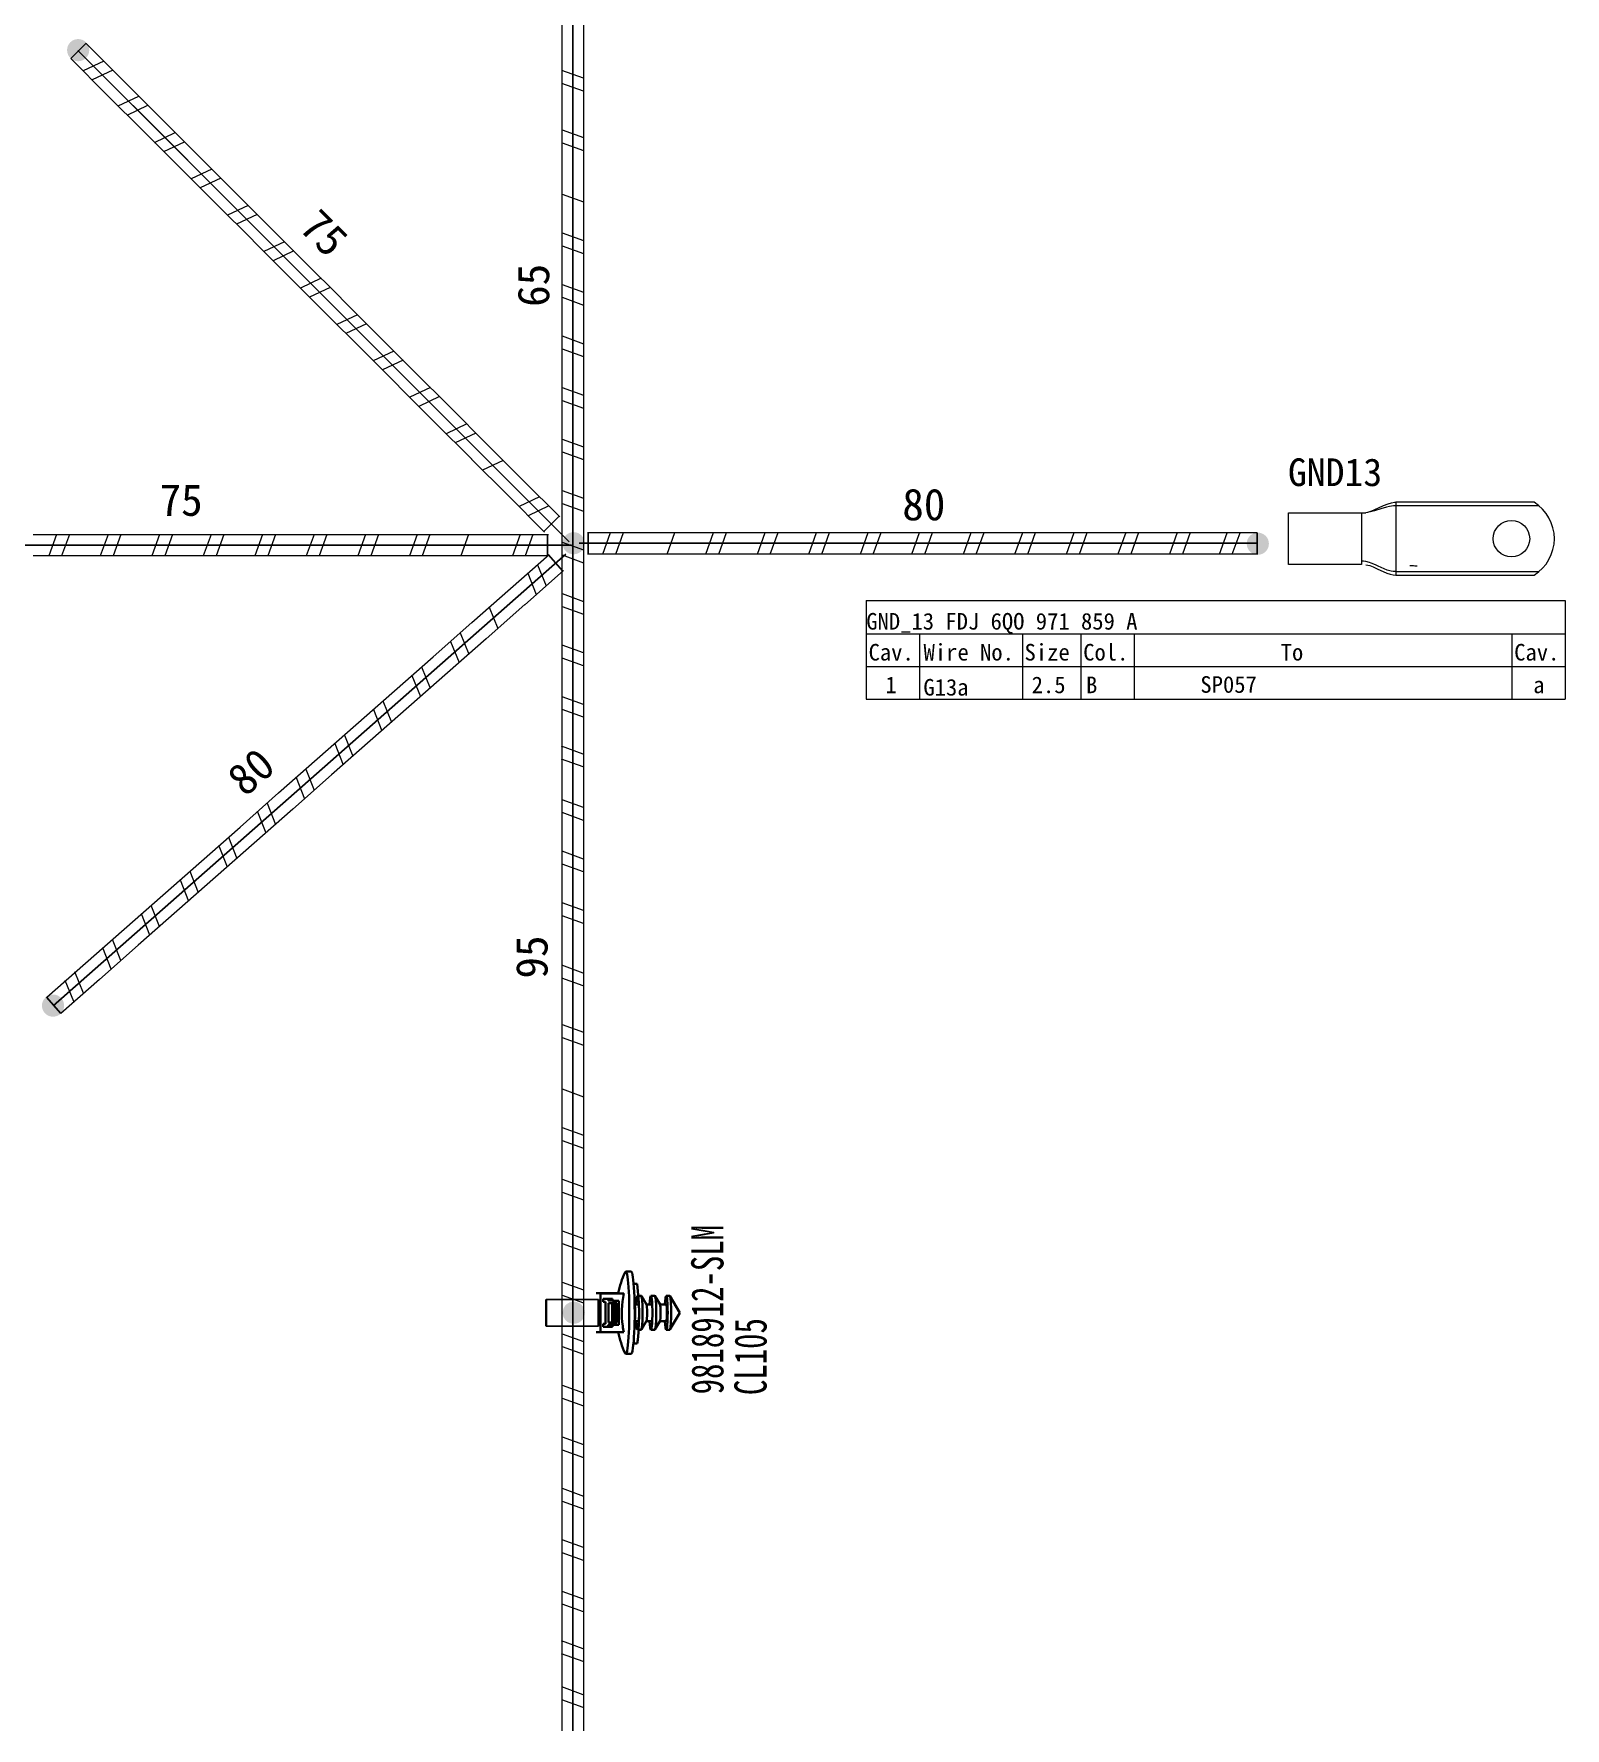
# Model space of a CAD drawing. Header units: millimetres. Extents: x 17 to 3784, y 12 to 1382.
# Drawn here: x 1475.7 to 1545.7, y 964.8 to 1042.2 of the extents above; entities that cross this region are included whole.
import ezdxf

# ---------------------------------------------------------------- set-up
doc = ezdxf.new("R2010")
doc.units = ezdxf.units.MM
doc.layers.add('ENT', color=7, linetype='Continuous', lineweight=18)
doc.layers.add('粗实线层', color=7, linetype='Continuous', lineweight=35)
doc.styles.add('FangSong_GB2312_Style', font='simfang.ttf')
doc.styles.add('foton', font='', dxfattribs={"width": 0.7})
doc.styles.get('foton').set_extended_font_data('宋体')

msp = doc.modelspace()

# ---------------------------------------------------------------- hatches: boundary and pattern name
h = msp.add_hatch(color=0)
edge = h.paths.add_edge_path(flags=0)
edge.add_arc((1477.768, 1041.487), 0.507, 135.02247, 495.02247)
h = msp.add_hatch(color=0)
edge = h.paths.add_edge_path(flags=0)
edge.add_arc((1500.413, 1018.959), 0.507, 180, 540)
h = msp.add_hatch(color=0)
edge = h.paths.add_edge_path(flags=0)
edge.add_arc((1531.686, 1018.936), 0.507, 360, 720)
h = msp.add_hatch(color=0)
edge = h.paths.add_edge_path(flags=0)
edge.add_arc((1476.619, 997.832), 0.507, 221.38244, 581.38244)
h = msp.add_hatch(color=0)
edge = h.paths.add_edge_path(flags=0)
edge.add_arc((1500.421, 983.8), 0.507, 180, 540)

# ---------------------------------------------------------------- linework, layer by layer
for p, q in [((1478.133, 1041.809), (1477.434, 1041.109)), ((1476.321, 998.218), (1476.975, 997.475))]:
    msp.add_line(p, q)
at = {"color": 0}
for p, q in [((1499.755, 1020.192), (1499.07, 1019.506)), ((1499.226, 1019.364), (1499.226, 1018.395)), ((1501.081, 1018.459), (1501.081, 1019.428)), ((1531.655, 1018.45), (1531.655, 1019.44)), ((1499.267, 1018.423), (1499.908, 1017.696)), ((1499.158, 984.408), (1501.548, 984.408)), ((1499.158, 983.186), (1501.548, 983.189))]:
    msp.add_line(p, q, dxfattribs=at)
at = {"color": 0, "lineweight": 35, "ltscale": 0.027679}
for p, q in [((1502.795, 985.682), (1503.041, 985.682)), ((1502.795, 981.917), (1503.041, 981.917))]:
    msp.add_line(p, q, dxfattribs=at)
at = {"color": 0, "lineweight": 35, "ltscale": 0.021804}
for p, q in [((1501.635, 984.681), (1501.442, 984.69)), ((1501.994, 984.357), (1502.187, 984.349)), ((1501.993, 983.161), (1502.186, 983.153)), ((1501.994, 983.25), (1502.187, 983.242)), ((1502.28, 983.25), (1502.473, 983.242)), ((1501.635, 982.909), (1501.442, 982.918))]:
    msp.add_line(p, q, dxfattribs=at)
at = {"color": 0, "lineweight": 35, "ltscale": 0.113794}
msp.add_line((1502.451, 984.69), (1501.442, 984.69), dxfattribs=at)
at = {"color": 0, "lineweight": 35, "ltscale": 0.120856}
for p, q in [((1501.635, 984.681), (1502.706, 984.681)), ((1501.635, 982.909), (1502.706, 982.909))]:
    msp.add_line(p, q, dxfattribs=at)
at = {"color": 0, "lineweight": 35, "ltscale": 0.199999}
msp.add_line((1501.635, 982.909), (1501.635, 984.681), dxfattribs=at)
at = {"color": 0, "lineweight": 35, "ltscale": 0.137499}
for p, q in [((1499.158, 983.186), (1499.158, 984.408)), ((1501.548, 983.189), (1501.548, 984.408))]:
    msp.add_line(p, q, dxfattribs=at)
at = {"color": 0, "lineweight": 35, "ltscale": 0.015}
msp.add_line((1501.768, 984.438), (1501.768, 984.305), dxfattribs=at)
at = {"color": 0, "lineweight": 35, "ltscale": 0.047321}
for p, q in [((1502.187, 984.438), (1501.768, 984.438)), ((1502.186, 983.153), (1501.767, 983.153))]:
    msp.add_line(p, q, dxfattribs=at)
at = {"color": 0, "lineweight": 35, "ltscale": 0.012463}
msp.add_line((1501.768, 984.309), (1501.878, 984.305), dxfattribs=at)
at = {"color": 0, "lineweight": 35, "ltscale": 0.012451}
for p, q in [((1501.768, 984.305), (1501.878, 984.305)), ((1502.202, 984.238), (1502.313, 984.238)), ((1501.767, 983.286), (1501.878, 983.286)), ((1502.202, 983.352), (1502.312, 983.352))]:
    msp.add_line(p, q, dxfattribs=at)
at = {"color": 0, "lineweight": 35, "ltscale": 0.114999}
msp.add_line((1501.878, 984.305), (1501.878, 983.286), dxfattribs=at)
at = {"color": 0, "lineweight": 35, "ltscale": 0.009064}
msp.add_line((1501.994, 984.357), (1501.994, 984.438), dxfattribs=at)
at = {"color": 0, "lineweight": 35, "ltscale": 0.1}
for p, q in [((1502.002, 983.353), (1502.003, 984.239)), ((1502.396, 983.356), (1502.396, 984.242))]:
    msp.add_line(p, q, dxfattribs=at)
at = {"color": 0, "lineweight": 35, "ltscale": 0.018183}
msp.add_line((1502.164, 984.239), (1502.003, 984.239), dxfattribs=at)
at = {"color": 0, "lineweight": 35, "ltscale": 0.000439867}
msp.add_line((1502.003, 984.239), (1502.006, 984.238), dxfattribs=at)
at = {"color": 0, "lineweight": 35, "ltscale": 0.019922}
for p, q in [((1502.006, 984.238), (1502.183, 984.238)), ((1502.006, 983.352), (1502.183, 983.352))]:
    msp.add_line(p, q, dxfattribs=at)
at = {"color": 0, "lineweight": 35, "ltscale": 0.099999}
for p, q in [((1502.006, 983.352), (1502.006, 984.238)), ((1502.183, 983.352), (1502.183, 984.238))]:
    msp.add_line(p, q, dxfattribs=at)
at = {"color": 0, "lineweight": 35, "ltscale": 0.002853}
msp.add_line((1502.138, 984.24), (1502.164, 984.239), dxfattribs=at)
at = {"color": 0, "lineweight": 35, "ltscale": 0.023842}
msp.add_line((1502.358, 984.243), (1502.147, 984.241), dxfattribs=at)
at = {"color": 0, "lineweight": 35, "ltscale": 0.002181}
for p, q in [((1502.183, 984.238), (1502.202, 984.238)), ((1502.183, 983.352), (1502.202, 983.352))]:
    msp.add_line(p, q, dxfattribs=at)
at = {"color": 0, "lineweight": 35, "ltscale": 0.010001}
for p, q in [((1502.187, 984.349), (1502.187, 984.438)), ((1502.186, 983.153), (1502.187, 983.242))]:
    msp.add_line(p, q, dxfattribs=at)
at = {"color": 0, "lineweight": 35, "ltscale": 0.032379}
msp.add_line((1502.474, 984.349), (1502.187, 984.349), dxfattribs=at)
at = {"color": 0, "lineweight": 35, "ltscale": 0.099998}
for p, q in [((1502.202, 983.352), (1502.202, 984.238)), ((1502.312, 983.352), (1502.313, 984.238))]:
    msp.add_line(p, q, dxfattribs=at)
at = {"color": 0, "lineweight": 35, "ltscale": 0.012045}
msp.add_line((1502.281, 984.349), (1502.281, 984.242), dxfattribs=at)
at = {"color": 0, "lineweight": 35, "ltscale": 0.001513}
msp.add_line((1502.313, 984.238), (1502.299, 984.24), dxfattribs=at)
at = {"color": 0, "lineweight": 35, "ltscale": 0.010273}
msp.add_line((1502.305, 984.24), (1502.396, 984.242), dxfattribs=at)
at = {"color": 0, "lineweight": 35, "ltscale": 0.004356}
msp.add_line((1502.396, 984.242), (1502.358, 984.243), dxfattribs=at)
at = {"color": 0, "lineweight": 35, "ltscale": 0.124999}
msp.add_line((1502.474, 984.349), (1502.473, 983.242), dxfattribs=at)
at = {"color": 0, "lineweight": 35, "ltscale": 0.02207}
for p, q in [((1503.397, 984.18), (1503.201, 984.18)), ((1503.397, 983.419), (1503.201, 983.419))]:
    msp.add_line(p, q, dxfattribs=at)
at = {"color": 0, "lineweight": 35, "ltscale": 0.018536}
msp.add_line((1503.502, 984.575), (1503.338, 984.575), dxfattribs=at)
at = {"color": 0, "lineweight": 35, "ltscale": 0.051178}
msp.add_line((1503.743, 984.176), (1503.512, 984.566), dxfattribs=at)
at = {"color": 0, "lineweight": 35, "ltscale": 0.029858}
for p, q in [((1504.005, 984.18), (1503.741, 984.18)), ((1504.005, 983.419), (1503.741, 983.419))]:
    msp.add_line(p, q, dxfattribs=at)
at = {"color": 0, "lineweight": 35, "ltscale": 0.019769}
for p, q in [((1504.122, 984.575), (1503.946, 984.575)), ((1504.122, 983.024), (1503.946, 983.024))]:
    msp.add_line(p, q, dxfattribs=at)
at = {"color": 0, "lineweight": 35, "ltscale": 0.051179}
for p, q in [((1504.362, 984.176), (1504.131, 984.566)), ((1504.362, 983.423), (1504.131, 983.032))]:
    msp.add_line(p, q, dxfattribs=at)
at = {"color": 0, "lineweight": 35, "ltscale": 0.032245}
for p, q in [((1504.646, 984.18), (1504.36, 984.18)), ((1504.646, 983.419), (1504.36, 983.419))]:
    msp.add_line(p, q, dxfattribs=at)
at = {"color": 0, "lineweight": 35, "ltscale": 0.017883}
for p, q in [((1504.804, 984.575), (1504.646, 984.575)), ((1504.804, 983.024), (1504.646, 983.024))]:
    msp.add_line(p, q, dxfattribs=at)
at = {"color": 0, "lineweight": 35, "ltscale": 0.10061}
msp.add_line((1505.268, 983.799), (1504.814, 984.566), dxfattribs=at)
at = {"color": 0, "lineweight": 35, "ltscale": 0.014999}
msp.add_line((1501.767, 983.286), (1501.767, 983.153), dxfattribs=at)
at = {"color": 0, "lineweight": 35, "ltscale": 0.025537}
msp.add_line((1501.993, 983.161), (1501.767, 983.161), dxfattribs=at)
at = {"color": 0, "lineweight": 35, "ltscale": 0.01}
msp.add_line((1501.993, 983.161), (1501.994, 983.25), dxfattribs=at)
at = {"color": 0, "lineweight": 35, "ltscale": 0.032373}
for p, q in [((1502.28, 983.25), (1501.994, 983.25)), ((1502.473, 983.242), (1502.187, 983.242))]:
    msp.add_line(p, q, dxfattribs=at)
at = {"color": 0, "lineweight": 35, "ltscale": 0.000439834}
msp.add_line((1502.002, 983.353), (1502.006, 983.352), dxfattribs=at)
at = {"color": 0, "lineweight": 35, "ltscale": 0.01149}
msp.add_line((1502.28, 983.352), (1502.28, 983.25), dxfattribs=at)
at = {"color": 0, "lineweight": 35, "ltscale": 0.009468}
msp.add_line((1502.312, 983.354), (1502.396, 983.356), dxfattribs=at)
at = {"color": 0, "lineweight": 35, "ltscale": 0.051177}
msp.add_line((1503.743, 983.423), (1503.512, 983.032), dxfattribs=at)
at = {"color": 0, "lineweight": 35, "ltscale": 0.100609}
msp.add_line((1505.268, 983.799), (1504.814, 983.032), dxfattribs=at)
at = {"color": 0, "lineweight": 35, "ltscale": 0.01853}
msp.add_line((1503.502, 983.024), (1503.338, 983.024), dxfattribs=at)
at = {"color": 0, "linetype": 'Continuous', "lineweight": 25}
for points in [[(1500.379, 1055.892), (1500.379, 1038.552)], [(1500.204, 1019.018), (1477.757, 1041.473)], [(1500.379, 1014.256), (1500.379, 1038.552)], [(1474.966, 1018.869), (1500.315, 1018.869)], [(1500.664, 1018.954), (1531.683, 1018.954)], [(1500.056, 1018.459), (1476.633, 997.821)], [(1500.377, 1015.013), (1500.377, 997.673)], [(1500.377, 973.377), (1500.377, 997.673)], [(1500.378, 982.04), (1500.378, 964.7)], [(1500.377, 974.136), (1500.377, 967.034)]]:
    msp.add_lwpolyline(points, dxfattribs=at)
at = {"color": 0, "linetype": 'Continuous', "lineweight": 13}
for points in [[(1500.379, 1055.883), (1500.379, 1038.552)], [(1500.379, 1038.552), (1500.379, 1015.041)], [(1533.086, 1020.342), (1536.418, 1020.342), (1536.418, 1017.989), (1533.086, 1017.989), (1533.086, 1020.342)], [(1536.55, 1020.347), (1536.712, 1020.37), (1536.855, 1020.416), (1537.002, 1020.488), (1537.426, 1020.681), (1537.649, 1020.765), (1537.797, 1020.81), (1537.935, 1020.83), (1537.987, 1020.832)], [(1537.987, 1020.666), (1537.884, 1020.662), (1537.705, 1020.64), (1537.561, 1020.61), (1537.302, 1020.535), (1537.021, 1020.446), (1536.83, 1020.393), (1536.76, 1020.378), (1536.617, 1020.354)], [(1544.312, 1020.832), (1537.987, 1020.832), (1537.987, 1017.499), (1544.312, 1017.499)], [(1544.542, 1020.666), (1537.987, 1020.666)], [(1500.315, 1018.869), (1475.751, 1018.869)], [(1524.59, 1018.954), (1531.683, 1018.954)], [(1537.987, 1017.666), (1537.879, 1017.672), (1537.775, 1017.687), (1537.597, 1017.735), (1537.454, 1017.788), (1537.187, 1017.909), (1537.064, 1017.966), (1536.861, 1018.05), (1536.789, 1018.075), (1536.619, 1018.118), (1536.52, 1018.133), (1536.418, 1018.138)], [(1536.618, 1017.978), (1536.799, 1017.94), (1536.966, 1017.879), (1537.145, 1017.791), (1537.582, 1017.597), (1537.737, 1017.54), (1537.88, 1017.507), (1537.987, 1017.499)], [(1537.987, 1017.666), (1544.542, 1017.666)], [(1513.79, 1016.342), (1545.732, 1016.342)], [(1513.79, 1016.342), (1513.79, 1011.829)], [(1545.732, 1016.342), (1545.732, 1011.829)], [(1500.377, 1015.004), (1500.377, 997.673)], [(1513.79, 1014.812), (1545.732, 1014.812)], [(1516.223, 1014.812), (1516.223, 1011.829)], [(1520.932, 1014.812), (1520.932, 1011.829)], [(1523.601, 1014.812), (1523.601, 1011.829)], [(1526.034, 1014.812), (1526.034, 1011.829)], [(1543.299, 1014.812), (1543.299, 1011.829)], [(1513.79, 1013.321), (1545.732, 1013.321)], [(1513.79, 1011.829), (1545.732, 1011.829)], [(1500.377, 997.673), (1500.377, 974.162)], [(1500.378, 982.031), (1500.378, 964.7)], [(1500.377, 974.127), (1500.377, 967.034)]]:
    msp.add_lwpolyline(points, dxfattribs=at)
at = {"color": 0, "linetype": 'Continuous', "lineweight": 0}
for points in [[(1499.889, 1040.752), (1499.889, 1044.114)], [(1500.87, 1044.114), (1500.87, 1040.671)], [(1500.858, 1040.201), (1499.877, 1040.554)], [(1499.889, 1038.552), (1499.889, 1040.906)], [(1500.87, 1040.906), (1500.87, 1038.552)], [(1500.858, 1039.612), (1499.877, 1039.965)], [(1499.89, 1036.198), (1499.889, 1038.552)], [(1500.869, 1038.552), (1500.87, 1036.198)], [(1499.889, 1037.846), (1500.87, 1037.494)], [(1499.889, 1037.257), (1500.87, 1036.904)], [(1499.89, 1033.843), (1499.889, 1036.198)], [(1500.869, 1036.198), (1500.87, 1033.843)], [(1499.889, 1034.903), (1500.87, 1034.55)], [(1499.89, 1031.489), (1499.889, 1033.843)], [(1500.869, 1033.843), (1500.87, 1031.489)], [(1499.889, 1033.137), (1500.87, 1032.784)], [(1499.889, 1032.548), (1500.87, 1032.195)], [(1499.89, 1029.135), (1499.889, 1031.489)], [(1500.869, 1031.489), (1500.87, 1029.135)], [(1499.889, 1030.783), (1500.87, 1030.429)], [(1499.889, 1030.194), (1500.87, 1029.841)], [(1499.89, 1026.78), (1499.889, 1029.135)], [(1500.869, 1029.135), (1500.87, 1026.78)], [(1491.449, 1028.483), (1493.115, 1026.82)], [(1499.889, 1028.428), (1500.87, 1028.075)], [(1492.423, 1026.127), (1490.757, 1027.79)], [(1492.199, 1027.735), (1491.256, 1027.291)], [(1492.616, 1027.319), (1491.673, 1026.875)], [(1499.889, 1027.84), (1500.87, 1027.486)], [(1493.115, 1026.819), (1494.781, 1025.156)], [(1499.89, 1024.426), (1499.889, 1026.78)], [(1500.869, 1026.78), (1500.87, 1024.426)], [(1494.088, 1024.463), (1492.422, 1026.126)], [(1493.865, 1026.071), (1492.922, 1025.627)], [(1499.889, 1026.074), (1500.87, 1025.721)], [(1494.281, 1025.655), (1493.338, 1025.211)], [(1494.78, 1025.155), (1496.446, 1023.492)], [(1499.889, 1025.485), (1500.87, 1025.132)], [(1495.754, 1022.798), (1494.087, 1024.462)], [(1495.53, 1024.407), (1494.587, 1023.962)], [(1499.89, 1022.071), (1499.889, 1024.426)], [(1500.869, 1024.426), (1500.87, 1022.071)], [(1495.947, 1023.991), (1495.003, 1023.546)], [(1496.445, 1023.491), (1498.112, 1021.827)], [(1499.889, 1023.72), (1500.87, 1023.366)], [(1497.419, 1021.134), (1495.753, 1022.798)], [(1497.196, 1022.743), (1496.253, 1022.298)], [(1499.889, 1023.131), (1500.87, 1022.778)], [(1498.111, 1021.827), (1499.777, 1020.163)], [(1499.89, 1019.717), (1499.889, 1022.071)], [(1500.869, 1022.071), (1500.87, 1019.717)], [(1499.085, 1019.47), (1497.418, 1021.133)], [(1498.861, 1021.079), (1497.918, 1020.634)], [(1499.889, 1021.365), (1500.87, 1021.012)], [(1499.278, 1020.663), (1498.335, 1020.217)], [(1499.889, 1020.777), (1500.87, 1020.423)], [(1499.89, 1017.363), (1499.889, 1019.717)], [(1500.869, 1019.717), (1500.87, 1017.363)], [(1489.844, 1019.359), (1492.199, 1019.36)], [(1492.199, 1019.359), (1494.553, 1019.36)], [(1493.258, 1019.36), (1492.905, 1018.379)], [(1493.847, 1019.36), (1493.494, 1018.379)], [(1494.553, 1019.359), (1496.908, 1019.36)], [(1495.613, 1019.36), (1495.259, 1018.379)], [(1496.908, 1019.359), (1499.262, 1019.36)], [(1497.967, 1019.36), (1497.614, 1018.379)], [(1498.556, 1019.36), (1498.204, 1018.379)], [(1499.889, 1019.011), (1500.87, 1018.658)], [(1501.045, 1019.443), (1503.399, 1019.444)], [(1501.751, 1018.463), (1502.103, 1019.444)], [(1502.34, 1018.463), (1502.693, 1019.444)], [(1503.399, 1019.443), (1505.753, 1019.444)], [(1504.694, 1018.463), (1505.047, 1019.444)], [(1505.753, 1019.443), (1508.108, 1019.444)], [(1506.46, 1018.463), (1506.813, 1019.444)], [(1507.048, 1018.463), (1507.401, 1019.444)], [(1508.108, 1019.443), (1510.462, 1019.444)], [(1508.814, 1018.463), (1509.167, 1019.444)], [(1509.403, 1018.463), (1509.756, 1019.444)], [(1510.462, 1019.443), (1512.816, 1019.444)], [(1511.168, 1018.463), (1511.522, 1019.444)], [(1511.757, 1018.463), (1512.11, 1019.444)], [(1512.816, 1019.443), (1515.171, 1019.444)], [(1513.523, 1018.463), (1513.876, 1019.444)], [(1514.111, 1018.463), (1514.464, 1019.444)], [(1515.171, 1019.443), (1517.525, 1019.444)], [(1515.877, 1018.463), (1516.23, 1019.444)], [(1516.466, 1018.463), (1516.819, 1019.444)], [(1517.525, 1019.443), (1519.879, 1019.444)], [(1518.231, 1018.463), (1518.585, 1019.444)], [(1518.82, 1018.463), (1519.173, 1019.444)], [(1519.879, 1019.443), (1522.234, 1019.444)], [(1520.586, 1018.463), (1520.939, 1019.444)], [(1521.174, 1018.463), (1521.528, 1019.444)], [(1522.234, 1019.443), (1524.588, 1019.444)], [(1522.94, 1018.463), (1523.293, 1019.444)], [(1523.529, 1018.463), (1523.882, 1019.444)], [(1524.587, 1019.444), (1526.942, 1019.444)], [(1525.647, 1019.444), (1525.294, 1018.463)], [(1526.235, 1019.444), (1525.882, 1018.463)], [(1526.942, 1019.444), (1529.296, 1019.444)], [(1528.001, 1019.444), (1527.648, 1018.463)], [(1528.59, 1019.444), (1528.237, 1018.463)], [(1529.296, 1019.444), (1531.65, 1019.444)], [(1530.268, 1019.425), (1529.915, 1018.444)], [(1530.857, 1019.425), (1530.503, 1018.444)], [(1492.199, 1018.38), (1489.844, 1018.379)], [(1494.553, 1018.38), (1492.199, 1018.379)], [(1496.908, 1018.38), (1494.553, 1018.379)], [(1499.262, 1018.38), (1496.908, 1018.379)], [(1497.531, 1016.886), (1499.297, 1018.444)], [(1498.767, 1017.977), (1499.152, 1017.008)], [(1499.889, 1018.422), (1500.87, 1018.069)], [(1503.399, 1018.465), (1501.045, 1018.463)], [(1505.753, 1018.465), (1503.399, 1018.463)], [(1508.108, 1018.465), (1505.753, 1018.463)], [(1510.462, 1018.465), (1508.108, 1018.463)], [(1512.816, 1018.465), (1510.462, 1018.463)], [(1515.171, 1018.465), (1512.816, 1018.463)], [(1517.525, 1018.465), (1515.171, 1018.463)], [(1519.879, 1018.465), (1517.525, 1018.463)], [(1522.234, 1018.465), (1519.879, 1018.463)], [(1524.588, 1018.465), (1522.234, 1018.463)], [(1526.942, 1018.463), (1524.587, 1018.463)], [(1529.296, 1018.463), (1526.942, 1018.463)], [(1531.65, 1018.463), (1529.296, 1018.463)], [(1499.945, 1017.708), (1498.179, 1016.151)], [(1498.326, 1017.587), (1498.709, 1016.618)], [(1499.89, 1015.008), (1499.889, 1017.363)], [(1500.869, 1017.363), (1500.87, 1015.008)], [(1495.765, 1015.33), (1497.531, 1016.887)], [(1499.889, 1016.656), (1500.87, 1016.303)], [(1498.178, 1016.152), (1496.413, 1014.595)], [(1496.559, 1016.031), (1496.943, 1015.062)], [(1499.889, 1016.068), (1500.87, 1015.715)], [(1493.998, 1013.773), (1495.764, 1015.331)], [(1495.234, 1014.864), (1495.618, 1013.894)], [(1499.886, 1012.652), (1499.886, 1015.007)], [(1500.867, 1015.007), (1500.867, 1012.652)], [(1496.412, 1014.596), (1494.646, 1013.038)], [(1494.793, 1014.475), (1495.176, 1013.505)], [(1500.867, 1013.947), (1499.886, 1014.3)], [(1492.232, 1012.217), (1493.998, 1013.774)], [(1493.468, 1013.307), (1493.851, 1012.338)], [(1500.867, 1013.359), (1499.886, 1013.712)], [(1494.645, 1013.039), (1492.88, 1011.482)], [(1493.026, 1012.918), (1493.41, 1011.949)], [(1499.886, 1010.298), (1499.886, 1012.652)], [(1500.867, 1012.652), (1500.867, 1010.298)], [(1490.465, 1010.66), (1492.231, 1012.218)], [(1500.867, 1011.593), (1499.886, 1011.946)], [(1492.879, 1011.483), (1491.113, 1009.925)], [(1500.867, 1011.004), (1499.886, 1011.358)], [(1499.886, 1007.944), (1499.886, 1010.298)], [(1500.867, 1010.298), (1500.867, 1007.944)], [(1500.848, 1009.326), (1499.867, 1009.679)], [(1500.848, 1008.738), (1499.867, 1009.091)], [(1499.886, 1005.589), (1499.886, 1007.944)], [(1500.867, 1007.944), (1500.867, 1005.589)], [(1500.867, 1006.884), (1499.886, 1007.237)], [(1500.867, 1006.296), (1499.886, 1006.649)], [(1499.886, 1003.235), (1499.886, 1005.589)], [(1500.867, 1005.589), (1500.867, 1003.235)], [(1500.867, 1004.53), (1499.886, 1004.883)], [(1500.867, 1003.941), (1499.886, 1004.294)], [(1499.886, 999.873), (1499.886, 1003.235)], [(1500.867, 1003.235), (1500.867, 999.792)], [(1500.867, 1002.176), (1499.886, 1002.529)], [(1500.867, 1001.587), (1499.886, 1001.94)], [(1500.855, 999.322), (1499.874, 999.675)], [(1499.886, 997.673), (1499.886, 1000.027)], [(1500.867, 1000.027), (1500.867, 997.673)], [(1500.855, 998.733), (1499.874, 999.086)], [(1499.888, 995.318), (1499.886, 997.673)], [(1500.866, 997.673), (1500.867, 995.318)], [(1499.886, 996.967), (1500.867, 996.615)], [(1499.886, 996.378), (1500.867, 996.025)], [(1499.888, 992.964), (1499.886, 995.318)], [(1500.866, 995.318), (1500.867, 992.964)], [(1499.886, 994.024), (1500.867, 993.67)], [(1499.888, 990.61), (1499.886, 992.964)], [(1500.866, 992.964), (1500.867, 990.61)], [(1499.886, 992.258), (1500.867, 991.905)], [(1499.886, 991.669), (1500.867, 991.316)], [(1499.888, 988.255), (1499.886, 990.61)], [(1500.866, 990.61), (1500.867, 988.255)], [(1499.886, 989.903), (1500.867, 989.55)], [(1499.886, 989.315), (1500.867, 988.962)], [(1499.888, 985.901), (1499.886, 988.255)], [(1500.866, 988.255), (1500.867, 985.901)], [(1499.886, 987.549), (1500.867, 987.196)], [(1499.886, 986.961), (1500.867, 986.607)], [(1499.888, 983.547), (1499.886, 985.901)], [(1500.866, 985.901), (1500.867, 983.547)], [(1499.886, 985.195), (1500.867, 984.842)], [(1499.886, 984.606), (1500.867, 984.253)], [(1499.888, 981.192), (1499.886, 983.547)], [(1500.866, 983.547), (1500.867, 981.192)], [(1499.886, 982.84), (1500.867, 982.487)], [(1499.886, 982.252), (1500.867, 981.899)], [(1499.888, 978.838), (1499.886, 981.192)], [(1500.866, 981.192), (1500.867, 978.838)], [(1499.886, 980.486), (1500.867, 980.133)], [(1499.886, 979.897), (1500.867, 979.544)], [(1499.888, 976.484), (1499.886, 978.838)], [(1500.866, 978.838), (1500.867, 976.484)], [(1499.886, 978.132), (1500.867, 977.779)], [(1499.886, 977.543), (1500.867, 977.19)], [(1499.888, 974.129), (1499.886, 976.484)], [(1500.866, 976.484), (1500.867, 974.129)], [(1499.886, 975.777), (1500.867, 975.424)], [(1499.886, 975.189), (1500.867, 974.836)], [(1499.886, 971.776), (1499.886, 974.13)], [(1500.867, 974.13), (1500.867, 971.776)], [(1500.867, 973.071), (1499.886, 973.424)], [(1500.867, 972.482), (1499.886, 972.835)], [(1499.886, 969.421), (1499.886, 971.776)], [(1500.867, 971.776), (1500.867, 969.421)], [(1500.867, 970.716), (1499.886, 971.069)], [(1500.867, 970.128), (1499.886, 970.481)], [(1499.886, 967.067), (1499.886, 969.421)], [(1500.867, 969.421), (1500.867, 967.067)], [(1500.848, 968.45), (1499.867, 968.803)], [(1500.848, 967.861), (1499.867, 968.214)], [(1499.888, 964.7), (1499.888, 967.054)], [(1500.869, 967.054), (1500.869, 964.7)], [(1500.856, 966.348), (1499.875, 966.702)], [(1500.856, 965.76), (1499.875, 966.113)]]:
    msp.add_lwpolyline(points, dxfattribs=at)
at = {"color": 7, "linetype": 'Continuous', "lineweight": 13}
for points in [[(1482.775, 1036.459), (1477.757, 1041.473)], [(1481.955, 1002.51), (1476.633, 997.821)]]:
    msp.add_lwpolyline(points, dxfattribs=at)
at = {"color": 7, "linetype": 'Continuous', "lineweight": 0}
for points in [[(1478.127, 1041.796), (1479.793, 1040.132)], [(1479.099, 1039.438), (1477.434, 1041.102)], [(1478.009, 1040.555), (1478.952, 1040.999)], [(1478.425, 1040.139), (1479.369, 1040.583)], [(1479.793, 1040.132), (1481.458, 1038.468)], [(1480.765, 1037.774), (1479.099, 1039.438)], [(1479.599, 1038.939), (1480.542, 1039.383)], [(1480.015, 1038.523), (1480.958, 1038.967)], [(1481.458, 1038.468), (1483.123, 1036.804)], [(1482.43, 1036.11), (1480.765, 1037.774)], [(1481.264, 1037.275), (1482.207, 1037.719)], [(1481.681, 1036.859), (1482.624, 1037.303)], [(1483.122, 1036.804), (1484.788, 1035.14)], [(1484.096, 1034.447), (1482.429, 1036.111)], [(1483.872, 1036.056), (1482.929, 1035.611)], [(1484.289, 1035.64), (1483.345, 1035.195)], [(1484.787, 1035.14), (1486.454, 1033.476)], [(1485.761, 1032.783), (1484.095, 1034.446)], [(1485.538, 1034.392), (1484.595, 1033.947)], [(1485.954, 1033.976), (1485.011, 1033.531)], [(1486.453, 1033.475), (1488.119, 1031.812)], [(1487.427, 1031.119), (1485.76, 1032.782)], [(1487.203, 1032.727), (1486.26, 1032.283)], [(1487.619, 1032.311), (1486.676, 1031.867)], [(1489.092, 1029.455), (1487.426, 1031.118)], [(1488.118, 1031.811), (1489.785, 1030.148)], [(1488.869, 1031.063), (1487.925, 1030.619)], [(1489.285, 1030.647), (1488.342, 1030.203)], [(1489.784, 1030.147), (1491.45, 1028.484)], [(1490.757, 1027.791), (1489.091, 1029.454)], [(1490.534, 1029.399), (1489.591, 1028.955)], [(1490.95, 1028.983), (1490.007, 1028.539)], [(1475.718, 1019.359), (1478.073, 1019.36)], [(1476.778, 1019.36), (1476.425, 1018.379)], [(1477.366, 1019.36), (1477.013, 1018.379)], [(1478.073, 1019.359), (1480.427, 1019.36)], [(1479.132, 1019.36), (1478.779, 1018.379)], [(1479.721, 1019.36), (1479.368, 1018.379)], [(1480.427, 1019.359), (1482.781, 1019.36)], [(1481.487, 1019.36), (1481.133, 1018.379)], [(1482.075, 1019.36), (1481.722, 1018.379)], [(1482.781, 1019.359), (1485.136, 1019.36)], [(1483.841, 1019.36), (1483.488, 1018.379)], [(1484.429, 1019.36), (1484.076, 1018.379)], [(1485.136, 1019.359), (1487.49, 1019.36)], [(1486.195, 1019.36), (1485.842, 1018.379)], [(1486.784, 1019.36), (1486.431, 1018.379)], [(1487.49, 1019.359), (1489.844, 1019.36)], [(1488.55, 1019.36), (1488.196, 1018.379)], [(1489.138, 1019.36), (1488.785, 1018.379)], [(1490.904, 1019.36), (1490.551, 1018.379)], [(1491.493, 1019.36), (1491.139, 1018.379)], [(1478.073, 1018.38), (1475.718, 1018.379)], [(1480.427, 1018.38), (1478.073, 1018.379)], [(1482.781, 1018.38), (1480.427, 1018.379)], [(1485.136, 1018.38), (1482.781, 1018.379)], [(1487.49, 1018.38), (1485.136, 1018.379)], [(1489.844, 1018.38), (1487.49, 1018.379)], [(1491.701, 1011.751), (1492.085, 1010.781)], [(1491.26, 1011.362), (1491.643, 1010.392)], [(1488.699, 1009.104), (1490.465, 1010.661)], [(1491.112, 1009.926), (1489.347, 1008.369)], [(1489.493, 1009.805), (1489.877, 1008.836)], [(1489.935, 1010.194), (1490.318, 1009.225)], [(1486.932, 1007.548), (1488.698, 1009.105)], [(1489.346, 1008.37), (1487.58, 1006.813)], [(1487.727, 1008.249), (1488.11, 1007.279)], [(1488.168, 1008.638), (1488.552, 1007.669)], [(1485.166, 1005.991), (1486.932, 1007.549)], [(1487.579, 1006.813), (1485.814, 1005.256)], [(1485.96, 1006.693), (1486.344, 1005.723)], [(1486.402, 1007.082), (1486.785, 1006.112)], [(1483.399, 1004.435), (1485.165, 1005.992)], [(1485.813, 1005.257), (1484.047, 1003.7)], [(1484.194, 1005.136), (1484.577, 1004.167)], [(1484.635, 1005.525), (1485.019, 1004.556)], [(1481.633, 1002.878), (1483.399, 1004.436)], [(1484.046, 1003.701), (1482.281, 1002.143)], [(1482.427, 1003.58), (1482.811, 1002.61)], [(1482.869, 1003.969), (1483.252, 1002.999)], [(1479.866, 1001.323), (1481.633, 1002.88)], [(1482.281, 1002.144), (1480.515, 1000.587)], [(1481.045, 1001.054), (1480.661, 1002.024)], [(1481.486, 1001.443), (1481.103, 1002.413)], [(1478.1, 999.767), (1479.866, 1001.323)], [(1480.515, 1000.587), (1478.748, 999.031)], [(1479.278, 999.498), (1478.895, 1000.467)], [(1479.72, 999.887), (1479.336, 1000.857)], [(1476.333, 998.211), (1478.1, 999.767)], [(1478.006, 998.403), (1477.622, 999.373)], [(1478.748, 999.031), (1476.982, 997.475)], [(1477.564, 998.014), (1477.181, 998.984)]]:
    msp.add_lwpolyline(points, dxfattribs=at)
at = {"color": 0, "lineweight": 35}
msp.add_lwpolyline([(1502.45, 984.687), (1502.45, 984.687), (1502.451, 984.686), (1502.458, 984.686), (1502.706, 984.681)], dxfattribs=at)
at = {"color": 0, "linetype": 'Continuous', "lineweight": 13}
msp.add_circle((1543.279, 1019.166), 0.833, dxfattribs=at)
for centre, radius, start, end in [((1536.422, 1021.956), 1.615, 270, 277), ((1543.279, 1019.166), 1.961, 302, 58), ((1538.63, 1015.311), 2.616, 83, 90), ((1538.642, 1015.266), 2.658, 83, 90)]:
    msp.add_arc(centre, radius, start, end, dxfattribs=at)
at = {"color": 0, "lineweight": 35}
for centre, radius, start, end in [((1506.79, 983.799), 4.43, 155.32043, 168.44492), ((1506.919, 983.794), 4.305, 168.10641, 188.06008), ((1506.917, 983.794), 4.303, 188.06077, 191.8594), ((1506.79, 983.8), 4.43, 191.59256, 204.68064)]:
    msp.add_arc(centre, radius, start, end, dxfattribs=at)
for centre, major_axis, ratio, start_param, end_param in [((1502.795, 983.799), (0, -1.883), 0.087133, 3.141614, 3.329066), ((1502.795, 983.799), (0, -1.883), 0.087133, 1.067052, 3.141614), ((1503.041, 983.799), (0, 1.883), 0.087133, 4.208645, 6.279441), ((1503.041, 983.799), (0, -1.883), 0.087133, 3.137849, 3.141636), ((1502.359, 984.24), (-0.221, 0), 0.00373, 5.995159, 6.283185), ((1502.359, 984.24), (-0.221, 0), 0.00373, 0, 0.087245), ((1502.521, 984.24), (-0.221, 0), 0.00373, 6.048679, 6.283185), ((1503.195, 983.799), (0, -0.381), 0.087133, 0.183505, 2.958112), ((1503.338, 983.799), (0, -0.775), 0.087133, 3.141552, 4.198784), ((1503.338, 983.799), (0, -0.775), 0.087133, 2.995504, 3.141552), ((1503.338, 983.799), (0, -0.775), 0.087133, 0.14609, 2.995504), ((1503.502, 983.799), (0, -0.775), 0.087133, 2.995504, 3.141552), ((1503.502, 983.799), (0, -0.775), 0.087133, 0.14609, 2.995504), ((1503.738, 983.799), (0, -0.381), 0.087133, 0.14609, 2.995504), ((1503.946, 983.799), (0, -0.775), 0.087133, 3.141552, 4.198784), ((1503.946, 983.799), (0, -0.775), 0.087133, 2.995504, 3.141552), ((1503.946, 983.799), (0, -0.775), 0.087133, 0.14609, 2.995504), ((1504.122, 983.799), (0, -0.775), 0.087133, 2.995504, 3.141552), ((1504.122, 983.799), (0, -0.775), 0.087133, 0.14609, 2.995504), ((1504.358, 983.799), (0, -0.381), 0.087133, 0.14609, 2.995504), ((1504.646, 983.799), (0, -0.775), 0.087133, 3.141552, 4.198784), ((1504.646, 983.799), (0, -0.775), 0.087133, 6.283145, 9.424737), ((1504.646, 983.799), (0, -0.381), 0.087133, 1.067052, 3.141552), ((1504.804, 983.799), (0, -0.775), 0.087133, 2.995504, 3.141552), ((1504.804, 983.799), (0, -0.775), 0.087133, 0.14609, 2.995504), ((1503.338, 983.799), (0, -0.775), 0.087133, 5.225993, 6.283145), ((1503.946, 983.799), (0, -0.775), 0.087133, 5.225993, 6.283145), ((1504.646, 983.799), (0, -0.775), 0.087133, 5.225993, 6.283145), ((1504.646, 983.799), (0, -0.381), 0.087133, 6.283145, 7.350238), ((1502.795, 983.799), (0, 1.883), 0.087133, 3.141636, 4.208645), ((1503.041, 983.799), (0, -1.883), 0.087133, 0, 1.067052), ((1503.338, 983.799), (0, -0.775), 0.087133, 6.283145, 6.429275), ((1503.502, 983.799), (0, -0.775), 0.087133, 6.283145, 6.429275), ((1503.946, 983.799), (0, -0.775), 0.087133, 6.283145, 6.429275), ((1504.122, 983.799), (0, -0.775), 0.087133, 6.283145, 6.429275), ((1504.804, 983.799), (0, -0.775), 0.087133, 6.283145, 6.429275), ((1502.795, 983.799), (0, 1.883), 0.087133, 2.954112, 3.141636)]:
    msp.add_ellipse(centre, major_axis=major_axis, ratio=ratio, start_param=start_param, end_param=end_param, dxfattribs=at)
at = {"layer": '粗实线层', "color": 0}
for p, q in [((1503.315, 985.121), (1503.157, 985.121)), ((1503.15, 982.393), (1503.324, 982.393))]:
    msp.add_line(p, q, dxfattribs=at)
msp.add_arc((1492.547, 983.722), 10.859, 352.96956, 7.40287, dxfattribs=at)

# ---------------------------------------------------------------- texts
at = {"color": 7, "linetype": 'Continuous', "style": 'FangSong_GB2312_Style'}
for s, rotation, p in [('75', 315.02247, (1487.805, 1033.326)), ('80', 41.38244, (1485.401, 1007.331))]:
    msp.add_text(s, height=1.4467, rotation=rotation, dxfattribs=at).set_placement(p)
at = {"color": 0, "linetype": 'Continuous', "style": 'FangSong_GB2312_Style'}
for s, p in [('65', (1499.298, 1029.758)), ('95', (1499.223, 999.068))]:
    msp.add_text(s, height=1.4467, rotation=90, dxfattribs=at).set_placement(p)
for s, height, p in [('GND13', 1.2655, (1533.064, 1021.57)), ('80', 1.4467, (1515.436, 1020.006)), ('GND_13 FDJ 6QO 971 859 A', 0.75928, (1513.79, 1015.012)), ('Cav.', 0.7593, (1513.894, 1013.599)), ('Wire No.', 0.7593, (1516.407, 1013.599)), ('Size', 0.7593, (1521.023, 1013.599)), ('Col.', 0.7593, (1523.704, 1013.599)), ('To', 0.7593, (1532.732, 1013.599)), ('Cav.', 0.7593, (1543.403, 1013.599)), ('1', 0.759, (1514.664, 1012.107)), ('G13a', 0.7593, (1516.399, 1011.998)), ('2.5', 0.7593, (1521.35, 1012.107)), ('B', 0.759, (1523.834, 1012.107)), ('SP057', 0.7593, (1529.06, 1012.124)), ('a', 0.759, (1544.277, 1012.107))]:
    msp.add_text(s, height=height, dxfattribs=at).set_placement(p)
at = {"color": 7, "linetype": 'Continuous', "style": 'FangSong_GB2312_Style'}
msp.add_text('75', height=1.4467, dxfattribs=at).set_placement((1481.489, 1020.209))
at = {"layer": 'ENT', "color": 0, "char_height": 1.47221, "width": 159.91709, "attachment_point": 1, "rotation": 90, "style": 'foton'}
for s, insert in [('{\\T1.004;9818912-SLM}', (1505.79, 980.071)), ('{\\T1.004;CL105}', (1507.761, 980.036))]:
    msp.add_mtext(s, dxfattribs=dict(at, insert=insert))

doc.saveas('drawing.dxf')
